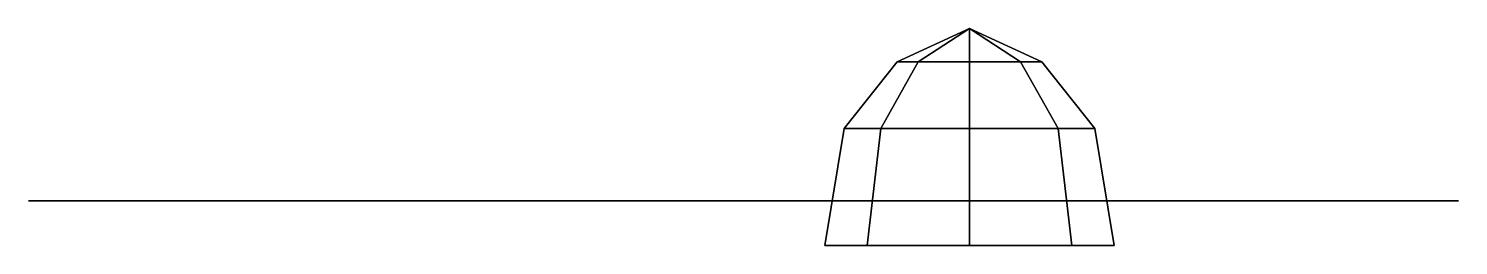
# Model space of a CAD drawing. Extents: x -1.69 to 0.88, y 5.36 to 5.75.
import ezdxf

# ---------------------------------------------------------------- set-up
doc = ezdxf.new("R2010")
doc.units = 0
doc.layers.add('PROP', color=1, linetype='CONTINUOUS')

msp = doc.modelspace()

# ---------------------------------------------------------------- linework, layer by layer
at = {"layer": 'PROP'}
for points in [[(0, 5.75), (-0.13, 5.69), (-0.0919, 5.69, 0.0919), (0, 5.75)], [(0, 5.75), (-0.0919, 5.69, -0.0919), (-0.13, 5.69), (0, 5.75)], [(0, 5.75), (-0.0919, 5.69, 0.0919), (0, 5.69, 0.13), (0, 5.75)], [(0, 5.75), (0, 5.69, -0.13), (-0.0919, 5.69, -0.0919), (0, 5.75)], [(0, 5.75), (0, 5.69, 0.13), (0.0919, 5.69, 0.0919), (0, 5.75)], [(0, 5.75), (0.0919, 5.69, 0.0919), (0.13, 5.69), (0, 5.75)], [(0, 5.75), (0.13, 5.69), (0.0919, 5.69, -0.0919), (0, 5.75)], [(0, 5.75), (0.0919, 5.69, -0.0919), (0, 5.69, -0.13), (0, 5.75)], [(-0.13, 5.69), (-0.2252, 5.57), (-0.1592, 5.57, 0.1592), (-0.0919, 5.69, 0.0919)], [(-0.0919, 5.69, -0.0919), (-0.1592, 5.57, -0.1592), (-0.2252, 5.57), (-0.13, 5.69)], [(-0.0919, 5.69, 0.0919), (-0.1592, 5.57, 0.1592), (0, 5.57, 0.2252), (0, 5.69, 0.13)], [(0, 5.69, -0.13), (0, 5.57, -0.2252), (-0.1592, 5.57, -0.1592), (-0.0919, 5.69, -0.0919)], [(0, 5.69, 0.13), (0, 5.57, 0.2252), (0.1592, 5.57, 0.1592), (0.0919, 5.69, 0.0919)], [(0.0919, 5.69, -0.0919), (0.1592, 5.57, -0.1592), (0, 5.57, -0.2252), (0, 5.69, -0.13)], [(0.0919, 5.69, 0.0919), (0.1592, 5.57, 0.1592), (0.2252, 5.57), (0.13, 5.69)], [(0.13, 5.69), (0.2252, 5.57), (0.1592, 5.57, -0.1592), (0.0919, 5.69, -0.0919)], [(-0.2252, 5.57), (-0.26, 5.36), (-0.1838, 5.36, 0.1838), (-0.1592, 5.57, 0.1592)], [(-0.1592, 5.57, -0.1592), (-0.1838, 5.36, -0.1838), (-0.26, 5.36), (-0.2252, 5.57)], [(-0.1592, 5.57, 0.1592), (-0.1838, 5.36, 0.1838), (0, 5.36, 0.26), (0, 5.57, 0.2252)], [(0, 5.57, -0.2252), (0, 5.36, -0.26), (-0.1838, 5.36, -0.1838), (-0.1592, 5.57, -0.1592)], [(0, 5.57, 0.2252), (0, 5.36, 0.26), (0.1838, 5.36, 0.1838), (0.1592, 5.57, 0.1592)], [(0.1592, 5.57, -0.1592), (0.1838, 5.36, -0.1838), (0, 5.36, -0.26), (0, 5.57, -0.2252)], [(0.1592, 5.57, 0.1592), (0.1838, 5.36, 0.1838), (0.26, 5.36), (0.2252, 5.57)], [(0.2252, 5.57), (0.26, 5.36), (0.1838, 5.36, -0.1838), (0.1592, 5.57, -0.1592)], [(-1.69, 5.44, -0.03), (-1.67, 5.44, -0.04), (-1.67, 5.44, 0.05), (-1.69, 5.44, 0.02)], [(-1.69, 5.44, 0.02), (-1.67, 5.44, 0.05), (-1.67, 5.44, -0.04), (-1.69, 5.44, -0.03)], [(-1.67, 5.44, 0.05), (-1.32, 5.44, 0.12), (-1.32, 5.44, -0.08), (-1.67, 5.44, -0.04)], [(-1.67, 5.44, -0.04), (-1.32, 5.44, -0.08), (-1.32, 5.44, 0.12), (-1.67, 5.44, 0.05)], [(-1.32, 5.44, -0.08), (-1.03, 5.44, -0.1), (-1.03, 5.44, 0.15), (-1.32, 5.44, 0.12)], [(-1.32, 5.44, 0.12), (-1.03, 5.44, 0.15), (-1.03, 5.44, -0.1), (-1.32, 5.44, -0.08)], [(-1.03, 5.44, 0.15), (-0.74, 5.44, 0.15), (-0.74, 5.44, -0.11), (-1.03, 5.44, -0.1)], [(-1.03, 5.44, -0.1), (-0.74, 5.44, -0.11), (-0.74, 5.44, 0.15), (-1.03, 5.44, 0.15)], [(-0.74, 5.44, -0.11), (-0.53, 5.44, -0.1), (-0.53, 5.44, 0.12), (-0.74, 5.44, 0.15)], [(-0.74, 5.44, 0.15), (-0.53, 5.44, 0.12), (-0.53, 5.44, -0.1), (-0.74, 5.44, -0.11)], [(-0.53, 5.44, -0.1), (0, 5.44, -0.05), (0, 5.44, 0.04), (-0.53, 5.44, 0.12)], [(-0.53, 5.44, 0.12), (0, 5.44, 0.04), (0, 5.44, -0.05), (-0.53, 5.44, -0.1)], [(0.3689, 5.44, 0.399), (0.0346, 5.44, -0.02), (-0.0433, 5.44, 0.025), (0.1784, 5.44, 0.509)], [(0.1784, 5.44, 0.509), (-0.0433, 5.44, 0.025), (0.0346, 5.44, -0.02), (0.3689, 5.44, 0.399)], [(0.1611, 5.44, -0.519), (-0.0346, 5.44, -0.02), (0.0433, 5.44, 0.025), (0.3516, 5.44, -0.409)], [(0.3516, 5.44, -0.409), (0.0433, 5.44, 0.025), (-0.0346, 5.44, -0.02), (0.1611, 5.44, -0.519)], [(0.2401, 5.44, -0.7159), (0.1611, 5.44, -0.519), (0.3516, 5.44, -0.409), (0.4653, 5.44, -0.5859)], [(0.4653, 5.44, -0.5859), (0.3516, 5.44, -0.409), (0.1611, 5.44, -0.519), (0.2401, 5.44, -0.7159)], [(0.4999, 5.44, 0.5659), (0.3689, 5.44, 0.399), (0.1784, 5.44, 0.509), (0.2747, 5.44, 0.6959)], [(0.2747, 5.44, 0.6959), (0.1784, 5.44, 0.509), (0.3689, 5.44, 0.399), (0.4999, 5.44, 0.5659)], [(0.6016, 5.44, -0.842), (0.4653, 5.44, -0.5859), (0.2401, 5.44, -0.7159), (0.3851, 5.44, -0.967)], [(0.3851, 5.44, -0.967), (0.2401, 5.44, -0.7159), (0.4653, 5.44, -0.5859), (0.6016, 5.44, -0.842)], [(0.4284, 5.44, 0.942), (0.2747, 5.44, 0.6959), (0.4999, 5.44, 0.5659), (0.6449, 5.44, 0.817)], [(0.6449, 5.44, 0.817), (0.4999, 5.44, 0.5659), (0.2747, 5.44, 0.6959), (0.4284, 5.44, 0.942)], [(0.5561, 5.44, -1.2032), (0.3851, 5.44, -0.967), (0.6016, 5.44, -0.842), (0.7293, 5.44, -1.1032)], [(0.7293, 5.44, -1.1032), (0.6016, 5.44, -0.842), (0.3851, 5.44, -0.967), (0.5561, 5.44, -1.2032)], [(0.7639, 5.44, 1.0832), (0.6449, 5.44, 0.817), (0.4284, 5.44, 0.942), (0.5907, 5.44, 1.1832)], [(0.5907, 5.44, 1.1832), (0.4284, 5.44, 0.942), (0.6449, 5.44, 0.817), (0.7639, 5.44, 1.0832)], [(0.7917, 5.44, -1.4713), (0.5561, 5.44, -1.2032), (0.7293, 5.44, -1.1032), (0.8696, 5.44, -1.4263)], [(0.8696, 5.44, -1.4263), (0.7293, 5.44, -1.1032), (0.5561, 5.44, -1.2032), (0.7917, 5.44, -1.4713)], [(0.8783, 5.44, 1.4213), (0.7639, 5.44, 1.0832), (0.5907, 5.44, 1.1832), (0.8004, 5.44, 1.4663)], [(0.8004, 5.44, 1.4663), (0.5907, 5.44, 1.1832), (0.7639, 5.44, 1.0832), (0.8783, 5.44, 1.4213)], [(0.871, 5.44, -1.4486), (0.8696, 5.44, -1.4263), (0.7917, 5.44, -1.4713), (0.8277, 5.44, -1.4736)], [(0.8277, 5.44, -1.4736), (0.7917, 5.44, -1.4713), (0.8696, 5.44, -1.4263), (0.871, 5.44, -1.4486)], [(0.819, 5.44, 1.4786), (0.8004, 5.44, 1.4663), (0.8783, 5.44, 1.4213), (0.8623, 5.44, 1.4536)], [(0.8623, 5.44, 1.4536), (0.8783, 5.44, 1.4213), (0.8004, 5.44, 1.4663), (0.819, 5.44, 1.4786)]]:
    msp.add_3dface(points, dxfattribs=at)

doc.saveas('drawing.dxf')
